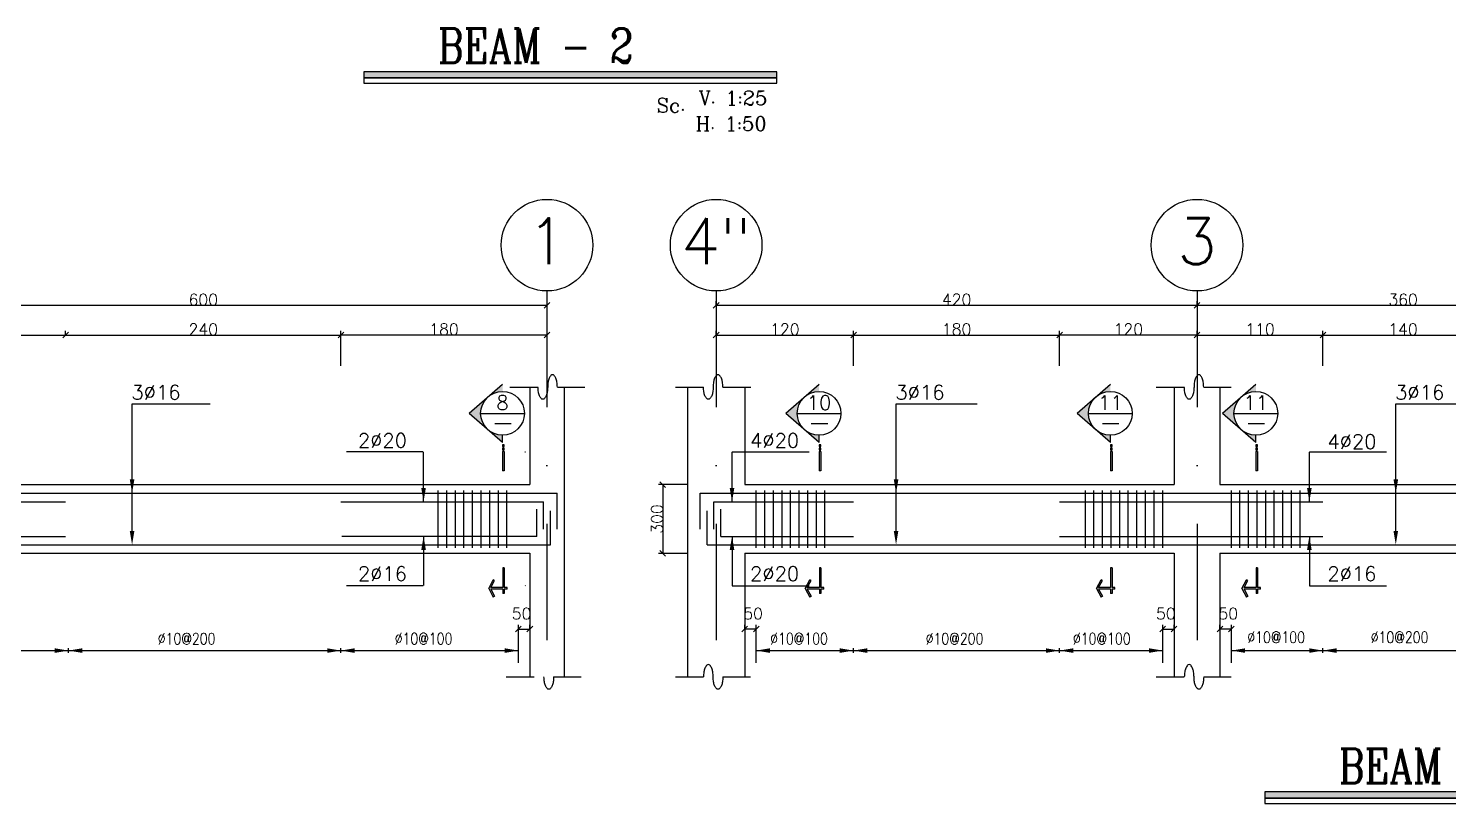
# Model space of a CAD drawing. Header units: millimetres. Extents: x -231 to 30223, y -7037 to 7120.
# Drawn here: x 19905 to 22386, y 3704 to 5058 of the extents above; entities that cross this region are included whole.
import ezdxf
from ezdxf.enums import TextEntityAlignment as Align

# ---------------------------------------------------------------- set-up
doc = ezdxf.new("R2010")
doc.units = ezdxf.units.MM
doc.linetypes.add('DASHDOTX2', pattern=[50.8, 25.4, -12.7, 0, -12.7])
for name, color, linetype in [('2', 2, 'Continuous'), ('3', 3, 'Continuous'), ('44', 150, 'Continuous'), ('5', 7, 'Continuous'), ('ax', 1, 'DASHDOTX2'), ('COV', 4, 'Continuous'), ('DIM', 1, 'Continuous'), ('DST', 1, 'Continuous'), ('HAT', 4, 'Continuous'), ('KH', 3, 'Continuous'), ('STT', 6, 'Continuous'), ('TEX', 4, 'Continuous'), ('TX', 2, 'Continuous'), ('TX1', 3, 'Continuous')]:
    doc.layers.add(name, color=color, linetype=linetype)
doc.styles.add('RC2', font='ROMANC.SHX', dxfattribs={"height": 25})
doc.styles.add('RC5', font='ROMANC.SHX', dxfattribs={"height": 50})
doc.styles.add('ROMANS', font='romans.shx')
doc.dimstyles.new('SC25', dxfattribs={"dimscale": 0.1, "dimtxt": 200, "dimasz": 0.5, "dimexe": 75, "dimexo": 0, "dimgap": 0, "dimtad": 1, "dimdec": 0, "dimlfac": 2.5, "dimdsep": 46, "dimtxsty": 'ROMANS', "dimblk": 'TIC', "dimcen": 0, "dimclrd": 44, "dimclre": 13, "dimclrt": 62, "dimadec": 0, "dimazin": 0, "dimtfac": 0.925926, "dimtdec": 0, "dimtix": 1, "dimtmove": 2, "dimatfit": 3, "dimldrblk": 'TIC', "dimfxl": 1, "dimtolj": 1, "dimarcsym": 0})
doc.dimstyles.new('SC50', dxfattribs={"dimscale": 0.1, "dimtxt": 200, "dimasz": 0.5, "dimexe": 75, "dimexo": 0, "dimgap": 0, "dimtad": 1, "dimdec": 0, "dimlfac": 0.5, "dimdsep": 46, "dimtxsty": 'ROMANS', "dimblk": 'TIC', "dimcen": 0, "dimclrd": 44, "dimclre": 1, "dimclrt": 62, "dimadec": 0, "dimazin": 0, "dimtfac": 0.925926, "dimtdec": 0, "dimtix": 1, "dimtmove": 2, "dimatfit": 3, "dimldrblk": 'TIC', "dimfxl": 1, "dimtolj": 1, "dimarcsym": 0})

# ---------------------------------------------------------------- blocks, each defined once
blk = doc.blocks.new('TIC')
blk.add_line((-100, -100), (100, 100))
blk = doc.blocks.new('*D409')
at = {"layer": 'DIM', "color": 1, "lineweight": -2, "transparency": 16777216}
for p, q in [((22166.3, 4468.2), (22166.3, 4529.5)), ((22446.1, 4468.2), (22446.1, 4529.5))]:
    blk.add_line(p, q, dxfattribs=at)
at = {"layer": 'DIM', "color": 44, "lineweight": -2, "transparency": 16777216}
blk.add_line((22166.3, 4522), (22446.1, 4522), dxfattribs=at)
at = {"layer": 'DIM', "color": 44, "lineweight": -2, "transparency": 16777216, "xscale": 0.05, "yscale": 0.05, "zscale": 0.05, "rotation": 180}
blk.add_blockref('TIC', (22166.3, 4522), dxfattribs=at)
at = {"layer": 'DIM', "color": 44, "lineweight": -2, "transparency": 16777216, "xscale": 0.05, "yscale": 0.05, "zscale": 0.05}
blk.add_blockref('TIC', (22446.1, 4522), dxfattribs=at)
at = {"layer": 'DIM', "color": 62, "transparency": 16777216, "insert": (22306.2, 4532), "char_height": 20, "attachment_point": 5, "style": 'ROMANS'}
blk.add_mtext('\\A1;140', dxfattribs=at)
blk = doc.blocks.new('*D410')
at = {"layer": 'DIM', "color": 1, "lineweight": -2, "transparency": 16777216}
for p, q in [((21946.3, 4574), (21946.3, 4581.5)), ((22666.3, 4574), (22666.3, 4581.5))]:
    blk.add_line(p, q, dxfattribs=at)
at = {"layer": 'DIM', "color": 44, "lineweight": -2, "transparency": 16777216}
blk.add_line((21946.3, 4574), (22666.2, 4574), dxfattribs=at)
at = {"layer": 'DIM', "color": 44, "lineweight": -2, "transparency": 16777216, "xscale": 0.05, "yscale": 0.05, "zscale": 0.05, "rotation": 180}
blk.add_blockref('TIC', (21946.3, 4574), dxfattribs=at)
at = {"layer": 'DIM', "color": 44, "lineweight": -2, "transparency": 16777216, "xscale": 0.05, "yscale": 0.05, "zscale": 0.05}
blk.add_blockref('TIC', (22666.3, 4574), dxfattribs=at)
at = {"layer": 'DIM', "color": 62, "transparency": 16777216, "insert": (22306.3, 4584), "char_height": 20, "attachment_point": 5, "style": 'ROMANS'}
blk.add_mtext('\\A1;360', dxfattribs=at)
blk = doc.blocks.new('*D413')
at = {"layer": 'DIM', "color": 13, "lineweight": -2, "transparency": 16777216}
for p, q in [((20760.8, 3949.3), (20760.8, 4016.1)), ((20780.8, 4008.6), (20780.8, 4016.1))]:
    blk.add_line(p, q, dxfattribs=at)
at = {"layer": 'DIM', "color": 44, "lineweight": -2, "transparency": 16777216}
blk.add_line((20760.8, 4008.6), (20780.7, 4008.6), dxfattribs=at)
at = {"layer": 'DIM', "color": 44, "lineweight": -2, "transparency": 16777216, "xscale": 0.05, "yscale": 0.05, "zscale": 0.05, "rotation": 180}
blk.add_blockref('TIC', (20760.8, 4008.6), dxfattribs=at)
at = {"layer": 'DIM', "color": 44, "lineweight": -2, "transparency": 16777216, "xscale": 0.05, "yscale": 0.05, "zscale": 0.05}
blk.add_blockref('TIC', (20780.8, 4008.6), dxfattribs=at)
at = {"layer": 'DIM', "color": 62, "transparency": 16777216, "insert": (20766.3, 4035.6), "char_height": 20, "attachment_point": 5, "style": 'ROMANS'}
blk.add_mtext('\\A1;50', dxfattribs=at)
blk = doc.blocks.new('*D414')
at = {"layer": 'DIM', "color": 1, "lineweight": -2, "transparency": 16777216}
for p, q in [((19609.8, 4574), (19609.8, 4581.5)), ((20810.8, 4574), (20810.8, 4581.5))]:
    blk.add_line(p, q, dxfattribs=at)
at = {"layer": 'DIM', "color": 44, "lineweight": -2, "transparency": 16777216}
blk.add_line((19609.8, 4574), (20810.7, 4574), dxfattribs=at)
at = {"layer": 'DIM', "color": 44, "lineweight": -2, "transparency": 16777216, "xscale": 0.05, "yscale": 0.05, "zscale": 0.05, "rotation": 180}
blk.add_blockref('TIC', (19609.8, 4574), dxfattribs=at)
at = {"layer": 'DIM', "color": 44, "lineweight": -2, "transparency": 16777216, "xscale": 0.05, "yscale": 0.05, "zscale": 0.05}
blk.add_blockref('TIC', (20810.8, 4574), dxfattribs=at)
at = {"layer": 'DIM', "color": 62, "transparency": 16777216, "insert": (20210.3, 4584), "char_height": 20, "attachment_point": 5, "style": 'ROMANS'}
blk.add_mtext('\\A1;600', dxfattribs=at)
blk = doc.blocks.new('*D415')
at = {"layer": 'DIM', "color": 1, "lineweight": -2, "transparency": 16777216}
for p, q in [((19969.8, 4521.1), (19969.8, 4529.5)), ((20450.8, 4516.7), (20450.8, 4529.5))]:
    blk.add_line(p, q, dxfattribs=at)
at = {"layer": 'DIM', "color": 44, "lineweight": -2, "transparency": 16777216}
blk.add_line((19969.8, 4522), (20450.7, 4522), dxfattribs=at)
at = {"layer": 'DIM', "color": 44, "lineweight": -2, "transparency": 16777216, "xscale": 0.05, "yscale": 0.05, "zscale": 0.05, "rotation": 180}
blk.add_blockref('TIC', (19969.8, 4522), dxfattribs=at)
at = {"layer": 'DIM', "color": 44, "lineweight": -2, "transparency": 16777216, "xscale": 0.05, "yscale": 0.05, "zscale": 0.05}
blk.add_blockref('TIC', (20450.8, 4522), dxfattribs=at)
at = {"layer": 'DIM', "color": 62, "transparency": 16777216, "insert": (20210.3, 4532), "char_height": 20, "attachment_point": 5, "style": 'ROMANS'}
blk.add_mtext('\\A1;240', dxfattribs=at)
blk = doc.blocks.new('*D757')
at = {"layer": 'DIM', "color": 1, "lineweight": -2, "transparency": 16777216}
for p, q in [((19609.8, 4521.1), (19609.8, 4529.5)), ((19969.8, 4521.1), (19969.8, 4529.5))]:
    blk.add_line(p, q, dxfattribs=at)
at = {"layer": 'DIM', "color": 44, "lineweight": -2, "transparency": 16777216}
blk.add_line((19609.8, 4522), (19969.7, 4522), dxfattribs=at)
at = {"layer": 'DIM', "color": 44, "lineweight": -2, "transparency": 16777216, "xscale": 0.05, "yscale": 0.05, "zscale": 0.05, "rotation": 180}
blk.add_blockref('TIC', (19609.8, 4522), dxfattribs=at)
at = {"layer": 'DIM', "color": 44, "lineweight": -2, "transparency": 16777216, "xscale": 0.05, "yscale": 0.05, "zscale": 0.05}
blk.add_blockref('TIC', (19969.8, 4522), dxfattribs=at)
at = {"layer": 'DIM', "color": 62, "transparency": 16777216, "insert": (19789.8, 4532), "char_height": 20, "attachment_point": 5, "style": 'ROMANS'}
blk.add_mtext('\\A1;180', dxfattribs=at)
blk = doc.blocks.new('EEE')
at = {"layer": '5'}
h = blk.add_hatch(color=256, dxfattribs=at)
h.paths.add_polyline_path([(-25.1, 28.8), (-58.1, 0), (-25.1, -28.8, -0.454846)])
h.paths.add_polyline_path([(-25.1, -28.8), (0, -50.6), (0, -38.2, -0.181206)])
h.paths.add_polyline_path([(0, 38.2), (0, 50.6), (-25.1, 28.8, -0.181206)])
h = blk.add_hatch(color=256, dxfattribs=at)
h.paths.add_polyline_path([(2.9, -57.6), (2.9, -54.7), (0, -54.7), (0, -57.6)])
h.paths.add_polyline_path([(0, -63.5), (2.9, -63.5), (2.9, -60.5), (0, -60.5)])
h.paths.add_polyline_path([(2.9, -66.4), (0, -66.4), (0, -100.6), (2.9, -100.6)])
blk.add_hatch(color=256, dxfattribs=at).paths.add_polyline_path([(0.4, -306.8), (0.4, -314.3), (2.9, -314.3), (2.9, -306.8), (8, -306.8), (8, -304.3), (2.9, -304.3), (2.9, -270), (0.4, -270), (0.4, -304.3), (-20.7, -304.3), (-14.1, -291.7), (-16.3, -290.5), (-24.2, -305.6), (-16.3, -320.7), (-14.1, -319.5), (-20.7, -306.8)])
at = {"layer": '2'}
for p, q in [((0, 50.6), (-58.1, 0)), ((0, -50.6), (-58.1, 0)), ((-38.2, 0), (38.2, 0)), ((0, -50.6), (0, -38.2)), ((2.9, -66.4), (0, -66.4)), ((0, -66.4), (0, -100.6)), ((2.9, -66.4), (2.9, -100.6)), ((2.9, -100.6), (0, -100.6)), ((2.9, -270), (0.4, -270)), ((-24.2, -305.6), (-16.3, -290.5)), ((-14.1, -291.7), (-16.3, -290.5)), ((-24.2, -305.6), (-16.3, -320.7)), ((-14.1, -319.5), (-16.3, -320.7)), ((2.9, -314.3), (0.4, -314.3)), ((8, -306.8), (8, -304.3))]:
    blk.add_line(p, q, dxfattribs=at)
for points in [[(0, -57.6), (2.9, -57.6), (2.9, -54.7), (0, -54.7)], [(0, -63.5), (2.9, -63.5), (2.9, -60.5), (0, -60.5)]]:
    blk.add_lwpolyline(points, close=True, dxfattribs=at)
for points in [[(0.4, -270), (0.4, -304.3)], [(2.9, -270), (2.9, -304.3)], [(0.4, -304.3), (-20.7, -304.3), (-14.1, -291.7)], [(0.4, -306.8), (-20.7, -306.8), (-14.1, -319.5)], [(0.4, -306.8), (0.4, -314.3)], [(8, -304.3), (2.9, -304.3)], [(8, -306.8), (2.9, -306.8)], [(2.9, -306.8), (2.9, -314.3)]]:
    blk.add_lwpolyline(points, dxfattribs=at)
blk.add_circle((0, 0), 38.2, dxfattribs=at)
at = {"layer": '3'}
blk.add_line((-13.7, -17.7), (15, -17.7), dxfattribs=at)
at = {"layer": 'TX1', "style": 'ROMANS'}
blk.add_attdef('B', text='', height=25, dxfattribs=at).set_placement((0, 18.7), align=Align.MIDDLE_CENTER)
blk = doc.blocks.new('*D416')
at = {"layer": 'DIM', "color": 1, "lineweight": -2, "transparency": 16777216}
for p, q in [((20450.8, 4468.2), (20450.8, 4529.5)), ((20810.8, 4522), (20810.8, 4529.5))]:
    blk.add_line(p, q, dxfattribs=at)
at = {"layer": 'DIM', "color": 44, "lineweight": -2, "transparency": 16777216}
blk.add_line((20810.7, 4522), (20450.8, 4522), dxfattribs=at)
at = {"layer": 'DIM', "color": 44, "lineweight": -2, "transparency": 16777216, "xscale": 0.05, "yscale": 0.05, "zscale": 0.05, "rotation": 180}
blk.add_blockref('TIC', (20450.8, 4522), dxfattribs=at)
at = {"layer": 'DIM', "color": 44, "lineweight": -2, "transparency": 16777216, "xscale": 0.05, "yscale": 0.05, "zscale": 0.05}
blk.add_blockref('TIC', (20810.8, 4522), dxfattribs=at)
at = {"layer": 'DIM', "color": 62, "transparency": 16777216, "insert": (20630.8, 4532), "char_height": 20, "attachment_point": 5, "style": 'ROMANS'}
blk.add_mtext('\\A1;180', dxfattribs=at)
blk = doc.blocks.new('*D417')
at = {"layer": 'DIM', "color": 13, "lineweight": -2, "transparency": 16777216}
for p, q in [((21156.3, 4008.6), (21156.3, 4016.1)), ((21176.3, 3949.3), (21176.3, 4016.1))]:
    blk.add_line(p, q, dxfattribs=at)
at = {"layer": 'DIM', "color": 44, "lineweight": -2, "transparency": 16777216}
blk.add_line((21176.2, 4008.6), (21156.3, 4008.6), dxfattribs=at)
at = {"layer": 'DIM', "color": 44, "lineweight": -2, "transparency": 16777216, "xscale": 0.05, "yscale": 0.05, "zscale": 0.05, "rotation": 180}
blk.add_blockref('TIC', (21156.3, 4008.6), dxfattribs=at)
at = {"layer": 'DIM', "color": 44, "lineweight": -2, "transparency": 16777216, "xscale": 0.05, "yscale": 0.05, "zscale": 0.05}
blk.add_blockref('TIC', (21176.3, 4008.6), dxfattribs=at)
at = {"layer": 'DIM', "color": 62, "transparency": 16777216, "insert": (21170.8, 4035.6), "char_height": 20, "attachment_point": 5, "style": 'ROMANS'}
blk.add_mtext('\\A1;50', dxfattribs=at)
blk = doc.blocks.new('*D418')
at = {"layer": 'DIM', "color": 13, "lineweight": -2, "transparency": 16777216}
for p, q in [((21886.3, 3949.3), (21886.3, 4016.1)), ((21906.3, 4008.6), (21906.3, 4016.1))]:
    blk.add_line(p, q, dxfattribs=at)
at = {"layer": 'DIM', "color": 44, "lineweight": -2, "transparency": 16777216}
blk.add_line((21886.3, 4008.6), (21906.2, 4008.6), dxfattribs=at)
at = {"layer": 'DIM', "color": 44, "lineweight": -2, "transparency": 16777216, "xscale": 0.05, "yscale": 0.05, "zscale": 0.05, "rotation": 180}
blk.add_blockref('TIC', (21886.3, 4008.6), dxfattribs=at)
at = {"layer": 'DIM', "color": 44, "lineweight": -2, "transparency": 16777216, "xscale": 0.05, "yscale": 0.05, "zscale": 0.05}
blk.add_blockref('TIC', (21906.3, 4008.6), dxfattribs=at)
at = {"layer": 'DIM', "color": 62, "transparency": 16777216, "insert": (21891.8, 4035.6), "char_height": 20, "attachment_point": 5, "style": 'ROMANS'}
blk.add_mtext('\\A1;50', dxfattribs=at)
blk = doc.blocks.new('*D419')
at = {"layer": 'DIM', "color": 13, "lineweight": -2, "transparency": 16777216}
for p, q in [((21986.3, 4008.6), (21986.3, 4016.1)), ((22006.3, 3949.3), (22006.3, 4016.1))]:
    blk.add_line(p, q, dxfattribs=at)
at = {"layer": 'DIM', "color": 44, "lineweight": -2, "transparency": 16777216}
blk.add_line((22006.2, 4008.6), (21986.3, 4008.6), dxfattribs=at)
at = {"layer": 'DIM', "color": 44, "lineweight": -2, "transparency": 16777216, "xscale": 0.05, "yscale": 0.05, "zscale": 0.05, "rotation": 180}
blk.add_blockref('TIC', (21986.3, 4008.6), dxfattribs=at)
at = {"layer": 'DIM', "color": 44, "lineweight": -2, "transparency": 16777216, "xscale": 0.05, "yscale": 0.05, "zscale": 0.05}
blk.add_blockref('TIC', (22006.3, 4008.6), dxfattribs=at)
at = {"layer": 'DIM', "color": 62, "transparency": 16777216, "insert": (22000.8, 4035.6), "char_height": 20, "attachment_point": 5, "style": 'ROMANS'}
blk.add_mtext('\\A1;50', dxfattribs=at)
blk = doc.blocks.new('*D420')
at = {"layer": 'DIM', "color": 1, "lineweight": -2, "transparency": 16777216}
for p, q in [((21346.3, 4522), (21346.3, 4529.5)), ((21706.3, 4468.2), (21706.3, 4529.5))]:
    blk.add_line(p, q, dxfattribs=at)
at = {"layer": 'DIM', "color": 44, "lineweight": -2, "transparency": 16777216}
blk.add_line((21346.3, 4522), (21706.2, 4522), dxfattribs=at)
at = {"layer": 'DIM', "color": 44, "lineweight": -2, "transparency": 16777216, "xscale": 0.05, "yscale": 0.05, "zscale": 0.05, "rotation": 180}
blk.add_blockref('TIC', (21346.3, 4522), dxfattribs=at)
at = {"layer": 'DIM', "color": 44, "lineweight": -2, "transparency": 16777216, "xscale": 0.05, "yscale": 0.05, "zscale": 0.05}
blk.add_blockref('TIC', (21706.3, 4522), dxfattribs=at)
at = {"layer": 'DIM', "color": 62, "transparency": 16777216, "insert": (21526.3, 4532), "char_height": 20, "attachment_point": 5, "style": 'ROMANS'}
blk.add_mtext('\\A1;180', dxfattribs=at)
blk = doc.blocks.new('*D421')
at = {"layer": 'DIM', "color": 1, "lineweight": -2, "transparency": 16777216}
for p, q in [((21106.3, 4574), (21106.3, 4581.5)), ((21946.3, 4574), (21946.3, 4581.5))]:
    blk.add_line(p, q, dxfattribs=at)
at = {"layer": 'DIM', "color": 44, "lineweight": -2, "transparency": 16777216}
blk.add_line((21106.3, 4574), (21946.2, 4574), dxfattribs=at)
at = {"layer": 'DIM', "color": 44, "lineweight": -2, "transparency": 16777216, "xscale": 0.05, "yscale": 0.05, "zscale": 0.05, "rotation": 180}
blk.add_blockref('TIC', (21106.3, 4574), dxfattribs=at)
at = {"layer": 'DIM', "color": 44, "lineweight": -2, "transparency": 16777216, "xscale": 0.05, "yscale": 0.05, "zscale": 0.05}
blk.add_blockref('TIC', (21946.3, 4574), dxfattribs=at)
at = {"layer": 'DIM', "color": 62, "transparency": 16777216, "insert": (21526.3, 4584), "char_height": 20, "attachment_point": 5, "style": 'ROMANS'}
blk.add_mtext('\\A1;420', dxfattribs=at)
blk = doc.blocks.new('*D422')
at = {"layer": 'DIM', "color": 13, "lineweight": -2, "transparency": 16777216}
for p, q in [((21057, 4260.8), (21005.5, 4260.8)), ((21057, 4140.8), (21005.5, 4140.8))]:
    blk.add_line(p, q, dxfattribs=at)
at = {"layer": 'DIM', "color": 44, "lineweight": -2, "transparency": 16777216}
blk.add_line((21013, 4260.8), (21013, 4140.9), dxfattribs=at)
at = {"layer": 'DIM', "color": 44, "lineweight": -2, "transparency": 16777216, "xscale": 0.05, "yscale": 0.05, "zscale": 0.05}
for p, rotation in [((21013, 4260.8), 90), ((21013, 4140.8), 270)]:
    blk.add_blockref('TIC', p, dxfattribs=dict(at, rotation=rotation))
at = {"layer": 'DIM', "color": 62, "transparency": 16777216, "insert": (21003, 4200.8), "char_height": 20, "attachment_point": 5, "rotation": 90, "style": 'ROMANS'}
blk.add_mtext('\\A1;300', dxfattribs=at)
blk = doc.blocks.new('*D423')
at = {"layer": 'DIM', "color": 1, "lineweight": -2, "transparency": 16777216}
for p, q in [((21106.3, 4522), (21106.3, 4529.5)), ((21346.3, 4468.2), (21346.3, 4529.5))]:
    blk.add_line(p, q, dxfattribs=at)
at = {"layer": 'DIM', "color": 44, "lineweight": -2, "transparency": 16777216}
blk.add_line((21106.3, 4522), (21346.2, 4522), dxfattribs=at)
at = {"layer": 'DIM', "color": 44, "lineweight": -2, "transparency": 16777216, "xscale": 0.05, "yscale": 0.05, "zscale": 0.05, "rotation": 180}
blk.add_blockref('TIC', (21106.3, 4522), dxfattribs=at)
at = {"layer": 'DIM', "color": 44, "lineweight": -2, "transparency": 16777216, "xscale": 0.05, "yscale": 0.05, "zscale": 0.05}
blk.add_blockref('TIC', (21346.3, 4522), dxfattribs=at)
at = {"layer": 'DIM', "color": 62, "transparency": 16777216, "insert": (21226.3, 4532), "char_height": 20, "attachment_point": 5, "style": 'ROMANS'}
blk.add_mtext('\\A1;120', dxfattribs=at)
blk = doc.blocks.new('*D424')
at = {"layer": 'DIM', "color": 1, "lineweight": -2, "transparency": 16777216}
for p, q in [((21706.3, 4468.2), (21706.3, 4529.5)), ((21946.3, 4522), (21946.3, 4529.5))]:
    blk.add_line(p, q, dxfattribs=at)
at = {"layer": 'DIM', "color": 44, "lineweight": -2, "transparency": 16777216}
blk.add_line((21946.2, 4522), (21706.3, 4522), dxfattribs=at)
at = {"layer": 'DIM', "color": 44, "lineweight": -2, "transparency": 16777216, "xscale": 0.05, "yscale": 0.05, "zscale": 0.05, "rotation": 180}
blk.add_blockref('TIC', (21706.3, 4522), dxfattribs=at)
at = {"layer": 'DIM', "color": 44, "lineweight": -2, "transparency": 16777216, "xscale": 0.05, "yscale": 0.05, "zscale": 0.05}
blk.add_blockref('TIC', (21946.3, 4522), dxfattribs=at)
at = {"layer": 'DIM', "color": 62, "transparency": 16777216, "insert": (21826.3, 4532), "char_height": 20, "attachment_point": 5, "style": 'ROMANS'}
blk.add_mtext('\\A1;120', dxfattribs=at)
blk = doc.blocks.new('*D425')
at = {"layer": 'DIM', "color": 1, "lineweight": -2, "transparency": 16777216}
for p, q in [((21946.3, 4522), (21946.3, 4529.5)), ((22166.3, 4468.2), (22166.3, 4529.5))]:
    blk.add_line(p, q, dxfattribs=at)
at = {"layer": 'DIM', "color": 44, "lineweight": -2, "transparency": 16777216}
blk.add_line((21946.3, 4522), (22166.2, 4522), dxfattribs=at)
at = {"layer": 'DIM', "color": 44, "lineweight": -2, "transparency": 16777216, "xscale": 0.05, "yscale": 0.05, "zscale": 0.05, "rotation": 180}
blk.add_blockref('TIC', (21946.3, 4522), dxfattribs=at)
at = {"layer": 'DIM', "color": 44, "lineweight": -2, "transparency": 16777216, "xscale": 0.05, "yscale": 0.05, "zscale": 0.05}
blk.add_blockref('TIC', (22166.3, 4522), dxfattribs=at)
at = {"layer": 'DIM', "color": 62, "transparency": 16777216, "insert": (22056.3, 4532), "char_height": 20, "attachment_point": 5, "style": 'ROMANS'}
blk.add_mtext('\\A1;110', dxfattribs=at)

msp = doc.modelspace()

# ---------------------------------------------------------------- linework, layer by layer
at = {"layer": '2'}
for centre in [(20810.751332, 4679.048696), (21106.287637, 4679.048696), (21946.287637, 4679.048696)]:
    msp.add_circle(centre, 80, dxfattribs=at)
at = {"layer": '3'}
for points in [[(21212.077439, 4981.976406), (20490.718225, 4981.976406), (20490.718225, 4971.315004), (21212.077439, 4971.315004)], [(21212.077439, 4971.315004), (20490.718225, 4971.315004), (20490.718225, 4961.719748), (21212.077439, 4961.719748)], [(22785.826021, 3724.011294), (22064.466807, 3724.011294), (22064.466807, 3713.349892), (22785.826021, 3713.349892)], [(22785.826021, 3713.349892), (22064.466807, 3713.349892), (22064.466807, 3703.754636), (22785.826021, 3703.754636)]]:
    msp.add_lwpolyline(points, close=True, dxfattribs=at)
for points in [[(20490.718225, 4981.976406), (20490.718225, 4971.315004), (21212.077439, 4981.976406), (21212.077439, 4971.315004)], [(22064.466807, 3724.011294), (22064.466807, 3713.349892), (22785.826021, 3724.011294), (22785.826021, 3713.349892)]]:
    msp.add_trace(points, dxfattribs=at)
at = {"layer": 'ax', "ltscale": 8}
for p, q in [((20810.751332, 4599.048696), (20810.751332, 3905.10075)), ((21106.287637, 4599.048696), (21106.287637, 3905.10075)), ((21946.287637, 4599.048696), (21946.287637, 3905.10075))]:
    msp.add_line(p, q, dxfattribs=at)
at = {"layer": 'COV'}
for p, q in [((20780.751332, 4431.324123), (20780.751332, 4260.842717)), ((20840.751332, 4431.324123), (20840.751332, 3924.916439)), ((21056.287637, 4431.324123), (21056.287637, 3924.916439)), ((21156.287637, 4431.324123), (21156.287637, 4260.842717)), ((21906.287637, 4431.324123), (21906.287637, 4260.842717)), ((21986.287637, 4431.324123), (21986.287637, 4260.842717)), ((19649.751332, 4260.842717), (20780.751332, 4260.842717)), ((21156.287637, 4260.842717), (21906.287637, 4260.842717)), ((21986.287637, 4260.842717), (22626.287637, 4260.842717)), ((19649.751332, 4140.842717), (20780.751332, 4140.842717)), ((20780.751332, 4140.842717), (20780.751332, 3924.916439)), ((21156.287637, 4140.842717), (21156.287637, 3924.916439)), ((21156.287637, 4140.842717), (21906.287637, 4140.842717)), ((21906.287637, 4140.842717), (21906.287637, 3924.916439)), ((21986.287637, 4140.842717), (22626.287637, 4140.842717)), ((21986.287637, 4140.842717), (21986.287637, 3924.916439))]:
    msp.add_line(p, q, dxfattribs=at)
at = {"layer": 'DST'}
for p, q in [((20745.921933, 4431.324123), (20795.022273, 4431.324123)), ((20828.839082, 4431.324123), (20876.881366, 4431.324123)), ((21035.014637, 4431.324123), (21084.114977, 4431.324123)), ((21117.931786, 4431.324123), (21167.032126, 4431.324123)), ((21875.014637, 4431.324123), (21924.114977, 4431.324123)), ((21957.931786, 4431.324123), (22005.97407, 4431.324123)), ((20085.948773, 4401.978002), (20222.520154, 4401.978002)), ((20085.948773, 4245.842717), (20085.948773, 4401.978002)), ((21420.551509, 4245.842717), (21420.551509, 4401.978002)), ((21420.551509, 4401.978002), (21562.378112, 4401.978002)), ((22293.520769, 4245.842717), (22293.520769, 4401.978002)), ((22293.520769, 4401.978002), (22430.09215, 4401.978002)), ((20085.948773, 4179.842717), (20085.948773, 4323.910359)), ((20594.619531, 4317.822796), (20460.491283, 4317.822796)), ((20595.119531, 4230.842717), (20595.119531, 4317.322796)), ((21133.990817, 4230.842717), (21133.990817, 4317.322796)), ((21134.490817, 4317.822796), (21268.619065, 4317.822796)), ((21420.551509, 4179.842717), (21420.551509, 4323.910359)), ((22142.503975, 4230.842717), (22142.503975, 4317.322796)), ((22143.003975, 4317.822796), (22277.132223, 4317.822796)), ((22293.520769, 4179.842717), (22293.520769, 4323.910359)), ((20595.119531, 4170.842717), (20595.119531, 4084.362638)), ((21133.990817, 4170.842717), (21133.990817, 4084.362638)), ((22142.503975, 4170.842717), (22142.503975, 4084.362638)), ((20594.619531, 4083.862638), (20460.491283, 4083.862638)), ((21134.490817, 4083.862638), (21268.619065, 4083.862638)), ((22143.003975, 4083.862638), (22277.132223, 4083.862638)), ((19669.751332, 3970.983854), (20760.751332, 3970.983854)), ((19974.751332, 3966.983854), (19974.751332, 3974.983854)), ((19974.751332, 3966.983854), (19974.751332, 3974.983854)), ((19974.751332, 3966.983854), (19974.751332, 3974.983854)), ((19974.751332, 3966.983854), (19974.751332, 3974.983854)), ((20450.751332, 3966.983854), (20450.751332, 3974.983854)), ((20760.751332, 3966.983854), (20760.751332, 3974.983854)), ((21176.287637, 3966.983854), (21176.287637, 3974.983854)), ((21176.287637, 3970.983854), (21886.287637, 3970.983854)), ((21346.287637, 3966.983854), (21346.287637, 3974.983854)), ((21706.287637, 3966.983854), (21706.287637, 3974.983854)), ((21886.287637, 3966.983854), (21886.287637, 3974.983854)), ((22006.287637, 3966.983854), (22006.287637, 3974.983854)), ((22006.287637, 3970.983854), (22606.287637, 3970.983854)), ((22166.287637, 3966.983854), (22166.287637, 3974.983854)), ((20739.478332, 3924.916439), (20788.578672, 3924.916439)), ((20822.395481, 3924.916439), (20870.437765, 3924.916439)), ((21035.014637, 3924.916439), (21084.114977, 3924.916439)), ((21117.931786, 3924.916439), (21165.97407, 3924.916439)), ((21875.014637, 3924.916439), (21924.114977, 3924.916439)), ((21957.931786, 3924.916439), (22005.97407, 3924.916439))]:
    msp.add_line(p, q, dxfattribs=at)
for points in [[(20828.839082, 4431.324123, 0.0403680359), (20828.129442, 4440.09943, 0.0533262152), (20826.362904, 4446.534032, 0.0964678183), (20823.093639, 4451.670328, 0.2057382443), (20820.38488, 4452.834182, 0.2057382443), (20817.676121, 4451.670328, 0.0964678183), (20814.406856, 4446.534032, 0.0533262152), (20812.640318, 4440.09943, 0.0403680359), (20811.930677, 4431.324123, 0.0403680359)], [(21117.931786, 4431.324123, 0.0403680359), (21117.222146, 4440.09943, 0.0533262152), (21115.455608, 4446.534032, 0.0964678183), (21112.186343, 4451.670328, 0.2057382443), (21109.477584, 4452.834182, 0.2057382443), (21106.768825, 4451.670328, 0.0964678183), (21103.49956, 4446.534032, 0.0533262152), (21101.733022, 4440.09943, 0.0403680359), (21101.023381, 4431.324123, 0.0403680359)], [(21957.931786, 4431.324123, 0.0403680359), (21957.222146, 4440.09943, 0.0533262152), (21955.455608, 4446.534032, 0.0964678183), (21952.186343, 4451.670328, 0.2057382443), (21949.477584, 4452.834182, 0.2057382443), (21946.768825, 4451.670328, 0.0964678183), (21943.49956, 4446.534032, 0.0533262152), (21941.733022, 4440.09943, 0.0403680359), (21941.023381, 4431.324123, 0.0403680359)], [(20811.930677, 4431.324123, -0.0403680359), (20811.221037, 4422.548815, -0.0533262152), (20809.454499, 4416.114214, -0.0964678183), (20806.185234, 4410.977918, -0.2057382443), (20803.476475, 4409.814063, -0.2057382443), (20800.767716, 4410.977918, -0.0964678183), (20797.498451, 4416.114214, -0.0533262152), (20795.731913, 4422.548815, -0.0403680359), (20795.022273, 4431.324123, -0.0403680359)], [(21101.023381, 4431.324123, -0.0403680359), (21100.313741, 4422.548815, -0.0533262152), (21098.547203, 4416.114214, -0.0964678183), (21095.277938, 4410.977918, -0.2057382443), (21092.569179, 4409.814063, -0.2057382443), (21089.86042, 4410.977918, -0.0964678183), (21086.591155, 4416.114214, -0.0533262152), (21084.824617, 4422.548815, -0.0403680359), (21084.114977, 4431.324123, -0.0403680359)], [(21941.023381, 4431.324123, -0.0403680359), (21940.313741, 4422.548815, -0.0533262152), (21938.547203, 4416.114214, -0.0964678183), (21935.277938, 4410.977918, -0.2057382443), (21932.569179, 4409.814063, -0.2057382443), (21929.86042, 4410.977918, -0.0964678183), (21926.591155, 4416.114214, -0.0533262152), (21924.824617, 4422.548815, -0.0403680359), (21924.114977, 4431.324123, -0.0403680359)], [(21101.023381, 3924.916439, 0.0403680359), (21100.313741, 3933.691746, 0.0533262152), (21098.547203, 3940.126347, 0.0964678183), (21095.277938, 3945.262643, 0.2057382443), (21092.569179, 3946.426498, 0.2057382443), (21089.86042, 3945.262643, 0.0964678183), (21086.591155, 3940.126347, 0.0533262152), (21084.824617, 3933.691746, 0.0403680359), (21084.114977, 3924.916439, 0.0403680359)], [(21941.023381, 3924.916439, 0.0403680359), (21940.313741, 3933.691746, 0.0533262152), (21938.547203, 3940.126347, 0.0964678183), (21935.277938, 3945.262643, 0.2057382443), (21932.569179, 3946.426498, 0.2057382443), (21929.86042, 3945.262643, 0.0964678183), (21926.591155, 3940.126347, 0.0533262152), (21924.824617, 3933.691746, 0.0403680359), (21924.114977, 3924.916439, 0.0403680359)], [(20822.395481, 3924.916439, -0.0403680359), (20821.685841, 3916.141131, -0.0533262152), (20819.919303, 3909.70653, -0.0964678183), (20816.650038, 3904.570234, -0.2057382443), (20813.941279, 3903.406379, -0.2057382443), (20811.23252, 3904.570234, -0.0964678183), (20807.963255, 3909.70653, -0.0533262152), (20806.196717, 3916.141131, -0.0403680359), (20805.487077, 3924.916439, -0.0403680359)], [(21117.931786, 3924.916439, -0.0403680359), (21117.222146, 3916.141131, -0.0533262152), (21115.455608, 3909.70653, -0.0964678183), (21112.186343, 3904.570234, -0.2057382443), (21109.477584, 3903.406379, -0.2057382443), (21106.768825, 3904.570234, -0.0964678183), (21103.49956, 3909.70653, -0.0533262152), (21101.733022, 3916.141131, -0.0403680359), (21101.023381, 3924.916439, -0.0403680359)], [(21957.931786, 3924.916439, -0.0403680359), (21957.222146, 3916.141131, -0.0533262152), (21955.455608, 3909.70653, -0.0964678183), (21952.186343, 3904.570234, -0.2057382443), (21949.477584, 3903.406379, -0.2057382443), (21946.768825, 3904.570234, -0.0964678183), (21943.49956, 3909.70653, -0.0533262152), (21941.733022, 3916.141131, -0.0403680359), (21941.023381, 3924.916439, -0.0403680359)]]:
    msp.add_lwpolyline(points, format="xyb", dxfattribs=at)
for centre, start, end in [((20772.548151, 4317.322796), 0, 90), ((21134.490817, 4317.322796), 90, 180), ((22143.003975, 4317.322796), 90, 180), ((20772.548151, 4084.362638), 270, 0), ((21134.490817, 4084.362638), 180, 270), ((22143.003975, 4084.362638), 180, 270)]:
    msp.add_arc(centre, 0.5, start, end, dxfattribs=at)
for points in [[(20081.948773, 4269.842717), (20085.948773, 4245.842717), (20089.948773, 4269.842717)], [(21416.551509, 4269.842717), (21420.551509, 4245.842717), (21424.551509, 4269.842717)], [(22289.520769, 4269.842717), (22293.520769, 4245.842717), (22297.520769, 4269.842717)], [(20599.119531, 4254.842717), (20595.119531, 4230.842717), (20591.119531, 4254.842717)], [(21129.990817, 4254.842717), (21133.990817, 4230.842717), (21137.990817, 4254.842717)], [(22138.503975, 4254.842717), (22142.503975, 4230.842717), (22146.503975, 4254.842717)], [(20081.948773, 4179.842717), (20085.948773, 4155.842717), (20089.948773, 4179.842717)], [(20599.119531, 4146.842717), (20595.119531, 4170.842717), (20591.119531, 4146.842717)], [(21129.990817, 4146.842717), (21133.990817, 4170.842717), (21137.990817, 4146.842717)], [(21416.551509, 4179.842717), (21420.551509, 4155.842717), (21424.551509, 4179.842717)], [(22138.503975, 4146.842717), (22142.503975, 4170.842717), (22146.503975, 4146.842717)], [(22289.520769, 4179.842717), (22293.520769, 4155.842717), (22297.520769, 4179.842717)], [(19950.751332, 3974.983854), (19974.751332, 3970.983854), (19950.751332, 3966.983854)], [(19950.751332, 3974.983854), (19974.751332, 3970.983854), (19950.751332, 3966.983854)], [(19998.751332, 3974.983854), (19974.751332, 3970.983854), (19998.751332, 3966.983854)], [(19998.751332, 3974.983854), (19974.751332, 3970.983854), (19998.751332, 3966.983854)], [(20426.751332, 3974.983854), (20450.751332, 3970.983854), (20426.751332, 3966.983854)], [(20474.751332, 3974.983854), (20450.751332, 3970.983854), (20474.751332, 3966.983854)], [(20736.751332, 3974.983854), (20760.751332, 3970.983854), (20736.751332, 3966.983854)], [(21200.287637, 3974.983854), (21176.287637, 3970.983854), (21200.287637, 3966.983854)], [(21322.287637, 3974.983854), (21346.287637, 3970.983854), (21322.287637, 3966.983854)], [(21370.287637, 3974.983854), (21346.287637, 3970.983854), (21370.287637, 3966.983854)], [(21682.287637, 3974.983854), (21706.287637, 3970.983854), (21682.287637, 3966.983854)], [(21730.287637, 3974.983854), (21706.287637, 3970.983854), (21730.287637, 3966.983854)], [(21862.287637, 3974.983854), (21886.287637, 3970.983854), (21862.287637, 3966.983854)], [(22030.287637, 3974.983854), (22006.287637, 3970.983854), (22030.287637, 3966.983854)], [(22142.287637, 3974.983854), (22166.287637, 3970.983854), (22142.287637, 3966.983854)], [(22190.287637, 3974.983854), (22166.287637, 3970.983854), (22190.287637, 3966.983854)]]:
    msp.add_solid(points, dxfattribs=at)
at = {"layer": 'KH'}
for p, q in [((20620.751332, 4150.315898), (20620.751332, 4250.842717)), ((20635.751332, 4150.315898), (20635.751332, 4250.842717)), ((20650.751332, 4150.315898), (20650.751332, 4250.842717)), ((20665.751332, 4150.315898), (20665.751332, 4250.842717)), ((20680.751332, 4150.315898), (20680.751332, 4250.842717)), ((20695.751332, 4150.315898), (20695.751332, 4250.842717)), ((20710.751332, 4150.315898), (20710.751332, 4250.842717)), ((20725.751332, 4150.315898), (20725.751332, 4250.842717)), ((20740.751332, 4150.315898), (20740.751332, 4250.842717)), ((21176.287637, 4150.315898), (21176.287637, 4250.842717)), ((21191.287637, 4150.315898), (21191.287637, 4250.842717)), ((21206.287637, 4150.315898), (21206.287637, 4250.842717)), ((21221.287637, 4150.315898), (21221.287637, 4250.842717)), ((21236.287637, 4150.315898), (21236.287637, 4250.842717)), ((21251.287637, 4150.315898), (21251.287637, 4250.842717)), ((21266.287637, 4150.315898), (21266.287637, 4250.842717)), ((21281.287637, 4150.315898), (21281.287637, 4250.842717)), ((21296.287637, 4150.315898), (21296.287637, 4250.842717)), ((21751.287637, 4150.315898), (21751.287637, 4250.842717)), ((21766.287637, 4150.315898), (21766.287637, 4250.842717)), ((21781.287637, 4150.315898), (21781.287637, 4250.842717)), ((21796.287637, 4150.315898), (21796.287637, 4250.842717)), ((21811.287637, 4150.315898), (21811.287637, 4250.842717)), ((21826.287637, 4150.315898), (21826.287637, 4250.842717)), ((21841.287637, 4150.315898), (21841.287637, 4250.842717)), ((21856.287637, 4150.315898), (21856.287637, 4250.842717)), ((21871.287637, 4150.315898), (21871.287637, 4250.842717)), ((21886.287637, 4150.315898), (21886.287637, 4250.842717)), ((22006.287637, 4150.315898), (22006.287637, 4250.842717)), ((22021.287637, 4150.315898), (22021.287637, 4250.842717)), ((22036.287637, 4150.315898), (22036.287637, 4250.842717)), ((22051.287637, 4150.315898), (22051.287637, 4250.842717)), ((22066.287637, 4150.315898), (22066.287637, 4250.842717)), ((22081.287637, 4150.315898), (22081.287637, 4250.842717)), ((22096.287637, 4150.315898), (22096.287637, 4250.842717)), ((22096.287637, 4150.315898), (22096.287637, 4250.842717)), ((22111.287637, 4150.315898), (22111.287637, 4250.842717)), ((22126.287637, 4150.315898), (22126.287637, 4250.842717))]:
    msp.add_line(p, q, dxfattribs=at)
at = {"layer": 'STT'}
for p, q in [((18021.751332, 4245.842717), (20828.751332, 4245.842717)), ((20828.751332, 4183.033219), (20828.751332, 4245.842717)), ((21078.287637, 4245.842717), (23885.287636, 4245.842717)), ((21078.287637, 4183.033219), (21078.287637, 4245.842717)), ((19389.567105, 4230.842717), (19969.751332, 4230.842717)), ((20450.751332, 4230.842717), (20804.751332, 4230.842717)), ((20792.751332, 4170.315898), (20792.751332, 4218.125396)), ((20804.751332, 4183.033219), (20804.751332, 4230.842717)), ((21102.287637, 4230.842717), (21346.287637, 4230.842717)), ((21102.287637, 4183.033219), (21102.287637, 4230.842717)), ((21114.287637, 4170.315898), (21114.287637, 4218.125396)), ((21706.287637, 4230.842717), (22166.287637, 4230.842717)), ((20816.751332, 4155.842717), (20816.751332, 4215.213121)), ((21090.287637, 4155.842717), (21090.287637, 4215.213121)), ((19389.567105, 4170.315898), (19969.751332, 4170.315898)), ((20792.751332, 4170.315898), (20452.608767, 4170.315898)), ((21114.287637, 4170.315898), (21346.287637, 4170.315898)), ((21706.287637, 4170.315898), (22166.287637, 4170.315898)), ((18033.751332, 4155.842717), (20816.751332, 4155.842717)), ((21090.287637, 4155.842717), (23873.287636, 4155.842717))]:
    msp.add_line(p, q, dxfattribs=at)

# ---------------------------------------------------------------- block references
at = {"layer": 'HAT'}
for p, values in [((20733.07534, 4385.246497), {'B': '8'}), ((21286.14434, 4385.246497), {'B': '10'}), ((21794.973704, 4385.246497), {'B': '11'}), ((22049.057751, 4385.246497), {'B': '11'})]:
    msp.add_blockref('EEE', p, dxfattribs=at).add_auto_attribs(values)

# ---------------------------------------------------------------- texts
at = {"layer": '44', "style": 'RC5', "width": 0.8}
for s, p in [('BEAM - 2', (20620.092101, 4997.601004)), ('BEAM - 6', (22193.840684, 3739.635892))]:
    msp.add_text(s, height=60, dxfattribs=at).set_placement(p)
at = {"layer": 'TEX', "color": 2, "style": 'RC2'}
for s, p in [('V. 1:25', (21075.483391, 4923.59793)), ('Sc. ', (21002.121268, 4910.59754)), ('H. 1:50', (21070.087047, 4878.720017))]:
    msp.add_text(s, height=25, dxfattribs=at).set_placement(p)
at = {"layer": 'TX', "style": 'ROMANS'}
for s, p in [('1', (20810.751332, 4685.920687)), ('4"', (21106.287637, 4685.920687)), ('3', (21946.287637, 4685.920687))]:
    msp.add_text(s, height=80, dxfattribs=at).set_placement(p, align=Align.MIDDLE)
at = {"layer": 'TX1', "style": 'ROMANS'}
for s, p in [('3%%C16', (20084.85137, 4409.565492)), ('3%%C16', (21419.454106, 4409.565492)), ('3%%C16', (22292.423367, 4409.565492)), ('2%%C20', (20480.461955, 4325.410286)), ('4%%C20', (21165.512292, 4325.410286)), ('4%%C20', (22174.02545, 4323.494306)), ('2%%C16', (20480.461955, 4092.649828)), ('2%%C20', (21165.512292, 4092.65976)), ('2%%C16', (22174.02545, 4092.65976))]:
    msp.add_text(s, height=25, dxfattribs=at).set_placement(p)
at = {"layer": 'TX1', "style": 'ROMANS', "width": 0.8}
for s, p in [('%%c10@200', (20130.784974, 3981.609122)), ('%%c10@100', (20544.690744, 3981.722482)), ('%%c10@100', (21200.642087, 3981.722482)), ('%%c10@200', (21472.276004, 3981.609122)), ('%%c10@100', (21729.489624, 3981.722482)), ('%%c10@100', (22034.108388, 3984.337016)), ('%%c10@200', (22249.718062, 3984.223656))]:
    msp.add_text(s, height=20, dxfattribs=at).set_placement(p)

# ---------------------------------------------------------------- dimensions: what is measured, and where the dimension line sits
at = {"layer": 'DIM'}
for base, p1, p2, picture, middle in [((20810.7513316981, 4574.048696287), (19609.751332334, 4574.048696287), (20810.7513316981, 4574.048696287), '*D414', (20210.251332016, 4584.048696287)), ((21946.287637, 4574.048696), (21106.287637, 4574.048696), (21946.287637, 4574.048696), '*D421', (21526.287637, 4584.048696)), ((22666.287637, 4574.048696), (21946.287637, 4574.048696), (22666.287637, 4574.048696), '*D410', (22306.287637, 4584.048696)), ((19969.751332, 4521.970983), (19609.751332, 4521.058153), (19969.751332, 4521.058153), '*D757', (19789.751332, 4531.970983)), ((20450.7513317, 4521.9709827), (19969.7513323, 4521.0581535), (20450.7513317, 4516.712301), '*D415', (20210.251332, 4531.9709827)), ((21346.287637, 4521.970983), (21106.287637, 4521.970983), (21346.287637, 4468.154679), '*D423', (21226.287637, 4531.970983)), ((21706.287637, 4521.970983), (21346.287637, 4521.970983), (21706.287637, 4468.154679), '*D420', (21526.287637, 4531.970983)), ((22166.287637, 4521.970983), (21946.287637, 4521.970983), (22166.287637, 4468.154679), '*D425', (22056.287637, 4531.970983)), ((22446.103409, 4521.970983), (22166.287637, 4468.154679), (22446.103409, 4468.154679), '*D409', (22306.195523, 4531.970983))]:
    dim = msp.add_linear_dim(base=base, p1=p1, p2=p2, dimstyle='SC50', dxfattribs=at)
    dim.commit()
    dim.dimension.update_dxf_attribs({"geometry": picture, "text_midpoint": middle})
for base, p1, p2, angle, dimstyle, picture, middle in [((20450.751332, 4521.970983), (20810.751332, 4521.970983), (20450.751332, 4468.154679), 180, 'SC50', '*D416', (20630.751332, 4531.970983)), ((21706.287637, 4521.970983), (21946.287637, 4521.970983), (21706.287637, 4468.154679), 180, 'SC50', '*D424', (21826.287637, 4531.970983)), ((21013.012653, 4140.842717), (21057.012653, 4260.842717), (21057.012653, 4140.842717), 90, 'SC25', '*D422', (21003.012653, 4200.842717))]:
    dim = msp.add_linear_dim(base=base, p1=p1, p2=p2, angle=angle, dimstyle=dimstyle, dxfattribs=at)
    dim.commit()
    dim.dimension.update_dxf_attribs({"geometry": picture, "text_midpoint": middle})
for base, p1, p2, picture, middle in [((20780.751332, 4008.588443), (20760.751332, 3949.257147), (20780.751332, 4008.588443), '*D413', (20766.275673, 4035.588443)), ((21906.287637, 4008.588443), (21886.287637, 3949.257147), (21906.287637, 4008.588443), '*D418', (21891.811978, 4035.588443))]:
    dim = msp.add_linear_dim(base=base, p1=p1, p2=p2, angle=180, dimstyle='SC25', dxfattribs=at)
    dim.commit()
    dim.dimension.update_dxf_attribs({"geometry": picture, "text_midpoint": middle, "dimtype": 160})
for base, p1, p2, picture, middle in [((21156.287637, 4008.588443), (21176.287637, 3949.257147), (21156.287637, 4008.588443), '*D417', (21170.763296, 4035.588443)), ((21986.287637, 4008.588443), (22006.287637, 3949.257147), (21986.287637, 4008.588443), '*D419', (22000.763296, 4035.588443))]:
    dim = msp.add_linear_dim(base=base, p1=p1, p2=p2, dimstyle='SC25', dxfattribs=at)
    dim.commit()
    dim.dimension.update_dxf_attribs({"geometry": picture, "text_midpoint": middle, "dimtype": 160})

doc.saveas('drawing.dxf')
